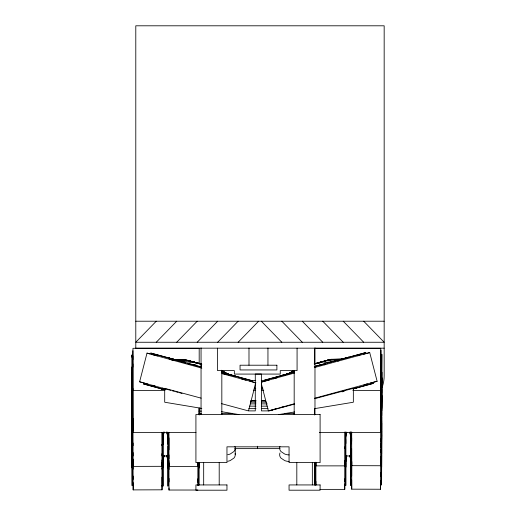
<?xml version="1.0" encoding="UTF-8"?>
<svg xmlns="http://www.w3.org/2000/svg" width="516" height="516" viewBox="0 0 516 516"><rect width="100%" height="100%" fill="white"/><g stroke="black" fill="none" stroke-linecap="round" stroke-linejoin="round"><path stroke-width="0.77" d="M132.064 430.712L132.09 412.981M167.99 462.407L167.971 486.227L167.939 432.311M167.958 446.024L167.945 462.723M167.958 435.465L167.945 444.315L167.945 432.93L167.958 435.975M167.984 463.632L167.977 467.818L167.971 462.394M168.99 469.554L168.964 460.595M168.958 432.311L168.958 458.969M197.834 462.955L197.828 466.529L168.964 466.522L168.958 454.906M198.892 468.141L198.879 485.175M314.883 462.568L314.876 485.175L314.857 462.684M315.876 462.594L315.869 465.877L344.733 465.871L344.733 461.878M344.765 485.382L344.759 489.374L319.907 489.381M345.752 436.007L345.752 443.663L345.746 439.484M350.712 434.427L350.719 443.676L350.764 435.723M351.686 448.585L351.699 462.013M351.706 475.991L351.725 461.704M351.699 437.916L351.693 465.671L380.556 465.742L380.589 460.827M351.731 461.42L351.725 489.168L380.582 489.245L380.608 485.898M380.556 484.156L380.576 472.83M380.531 460.653L380.544 449.326M380.537 452.564L380.563 439M380.563 476.068L380.589 462.504M381.621 435.581L381.627 443.747L381.692 430.925M381.627 428.686L381.588 461.556L381.634 412.845M381.653 415.89L381.827 395.591L381.763 408.414M381.679 439.393L381.685 420.83M381.84 398.745L381.827 410.652M381.872 400.332L381.795 372.088L381.737 384.91M132.064 399.268L132.251 372.81L132.36 377.564M132.857 359.646L132.87 350.732M133.192 485.55L133.167 489.897L162.03 489.819L162.05 485.479M133.167 462.052L133.141 466.393L161.998 466.316L162.024 462.723M168.964 466.522L168.971 462.949L168.996 490.026L197.854 490.032M168.996 490.026L168.996 487.93M345.759 459.943L345.752 462.078L345.733 432.073M350.745 455.551L350.751 467.18L350.796 459.221M350.712 432.047L350.661 461.059M350.719 455.847L350.706 485.517L350.822 459.363M351.693 441.354L351.706 431.886M380.55 441.432L380.582 426.558M380.576 464.935L380.589 460.949M380.576 428.016L380.647 398.081M380.647 398.791L380.685 383.601M381.634 450.062L381.614 485.059L381.717 422.978M381.692 434.711L381.659 467.251L381.717 454.428M381.666 436.349L381.821 389.277M381.75 453.97L381.756 417.038M132.096 382.285L132.07 415.593M132.122 405.782L132.083 459.098M350.796 435.859L350.68 462.013M380.685 385.362L380.724 370.778M380.724 373.474L380.769 360.49M380.653 445.05L380.66 443.444M380.647 447.424L380.653 443.154M381.711 392.857L381.84 354.279L381.582 432.344M381.737 416.354L381.866 377.783L381.892 382.504M345.765 458.827L345.649 467.412L345.514 455.609L345.494 458.002M380.763 363.928L380.827 350.087L380.847 354.428M351.693 465.671L351.719 462.323M351.725 489.168L351.751 485.827M380.795 357.382L380.814 354.279L380.834 354.827M132.141 408.962L132.283 396.314L132.341 397.913M162.856 435.02L162.798 439.445M162.908 435.04L162.804 443.663M162.927 459.311L162.804 467.586M168.222 462.497L168.1 468.064L168.003 462.484M199.099 462.517L198.976 468.089L198.879 462.51M351.086 435.717L350.951 443.857L350.777 432.227M351.119 459.221L350.977 467.361L350.809 455.731M381.582 459.595L381.614 455.841M381.582 454.422L381.595 452.913M345.726 458.885L345.643 463.091L345.552 459.55M351.035 436.052L350.951 439.535L350.815 432.002M351.073 458.866L350.977 463.039L350.848 455.499M132.154 380.718L132.251 377.132L132.354 382.001M132.18 404.215L132.283 400.635L132.354 403.428M132.36 442.393L132.277 444.528L132.07 425.332M132.354 438.045L132.277 440.206L132.096 423.326M162.875 460.104L162.772 463.684M132.109 462.207L132.109 439.651M133.173 485.15L133.16 485.704L133.134 482.602M168.158 463.02L168.106 463.742L168.061 462.317M199.028 463.046L198.983 463.768L198.937 462.342M132.354 462.962L132.302 463.703L132.199 458.84M132.367 467.186L132.309 468.025L132.161 453.564M162.863 437.497L164.146 432.04M162.708 461.775L164.172 455.538M345.546 437.678L346.829 432.215M345.398 461.955L346.855 455.718M162.727 437.574L164.004 432.247M162.753 461.078L164.03 455.751M345.501 436.994L346.61 432.427M345.533 460.498L346.636 455.925M346.036 434.511L346.61 432.176M345.494 460.343L346.636 455.673M162.888 435.904L163.856 432.008M162.727 460.182L163.882 455.512M147.989 384.117L139.617 381.795L147.015 353.118L150.169 353.963M248.564 410.684L255.762 382.788L249.75 381.163M345.398 434.575L346.004 432.305M345.43 458.079L346.036 455.802M200.543 367.134L201.446 365.076M156.264 321.216L135.792 342.256L384.168 342.256L363.696 321.216M156.264 342.256L176.73 321.216M176.73 342.256L197.196 321.216M197.196 342.256L217.668 321.216M217.668 342.256L238.134 321.216M238.134 342.256L258.606 321.216M290.315 373.332L294.468 370.862M288.637 373.887L289.998 373.1M291.366 372.313L294.094 370.74M288.031 373.945L294.32 370.391M287.148 374.313L293.997 370.475M193.319 365.141L197.409 363.193L201.808 364.399M281.272 375.861L282.052 375.583M317.856 362.851L318.598 362.664M317.217 363.212L316.889 363.29M285.335 374.745L286.019 374.5M322.442 361.606L323.022 361.458M323.616 361.439L323.332 361.471M324.016 361.264L319.604 362.4M327.608 360.213L327.279 360.291M342.817 359.001L331.117 359.291L329.221 359.871L330.82 359.891M373.042 382.401L377.119 381.253L369.72 352.583L366.347 353.531M272.313 409.846L272.822 409.685M372.662 382.491L373.178 382.33L370.256 383.111M317.837 362.858L320.165 362.2M317.23 363.206L316.127 363.522M321.623 361.955L327.628 360.207M327.937 360.22L327.421 360.342M282.807 375.358L289.405 373.455M286.683 374.3L293.12 372.449M341.263 359.465L344.604 358.439L335.032 360.923M345.623 358.265L348.661 357.324L328.692 362.632M353.486 388.529L355.756 387.858M264.405 381.305L265.295 381.047M315.521 363.496L316.185 363.303L314.238 363.819M320.991 362.013L322.461 361.6M323.558 361.406L324.441 361.161M327.402 360.271L324.422 361.161M323.416 361.497L322.532 361.748M329.414 359.768L327.325 360.413L329.047 359.871M341.973 359.317L344.14 358.697M315.024 363.638L315.54 363.49M319.623 362.516L320.958 362.142M319.985 362.464L326.692 360.594M327.583 360.323L326.486 360.626M290.127 373.249L293.507 372.3M314.444 363.799L315.044 363.632M317.263 363.174L319.14 362.677M319.881 362.445L321.12 362.103M261.528 382.072L269.597 379.853M273.48 409.504L276.744 408.601M353.737 388.748L356.691 387.916L353.37 388.806M320.359 362.187L321.01 362.006M325.299 360.858L325.957 360.678M326.467 360.555L328.37 360.033M327.331 360.349L327.963 360.174M319.32 362.651L314.695 363.877L315.36 363.703M325.009 361L325.661 360.819M325.854 360.807L326.505 360.62M290.069 373.184L281.381 375.583L286.735 374.152M340.812 359.413L366.025 352.499L341.134 359.355M265.746 380.905L277.021 377.815M283.794 406.666L268.372 410.923L261.373 383.794M314.283 363.799L331.117 359.291M319.714 362.361L320.81 362.026M325.209 360.981L326.305 360.645M314.263 364.038L314.928 363.857M320.668 362.264L321.333 362.084M294.546 371.959L264.14 380.292L290.295 373.184M314.263 366.541L325.119 363.593M314.483 366.508L348.797 357.149L343.43 358.639M273.351 378.815L294.526 373.023M314.302 367.624L325.377 364.606M280.749 407.492L294.185 403.815M314.637 398.223L331.975 393.495M352.996 388.987L373.442 383.349L353.144 388.832M316.443 363.258L318.888 362.587M319.733 362.355L318.578 362.671M324.674 361.032L323.113 361.452M326.912 360.478L325.538 360.839M320.062 362.425L320.688 362.258M321.745 361.935L323.313 361.51M337.993 361.174L359.929 355.214M324.577 364.818L338.186 361.116M331.304 393.682L367.327 383.891M287.844 405.66L289.347 405.253M341.966 391.87L344.198 391.263M321.397 361.864L321.945 361.716M328.35 360.033L329.311 359.775M315.947 363.541L316.908 363.283M324.622 361.142L323.661 361.4M357.827 355.788L366.566 353.421M364.096 384.775L377.119 381.253M271.519 410.078L272.996 409.685M294.7 404.06L269.236 410.891L261.425 410.891L261.425 374.029L255.285 374.029L255.285 410.891L248.415 410.891L221.287 403.577M314.76 398.675L353.344 388.329L353.344 402.235L314.463 408.666M321.926 361.722L322.629 361.535M325.119 360.948L325.551 360.832M363.703 354.202L369.72 352.583M261.599 382.079L264.121 381.408M269.629 410.588L270.894 410.246M286.67 374.429L289.283 373.752M283.536 375.313L285.761 374.732M187.185 363.2L193.423 362.084L196.854 362.987M278.756 414.574L294.63 411.949M189.495 361.361L191.055 361.239L185.618 359.833L173.918 359.542M181.303 361.697L190.043 361.135L197.409 363.193M333.123 359.388L342.695 359.22M330.356 359.465L342.85 359.278M177.091 360.51L187.514 360.413L185.618 359.833M135.792 321.216L384.168 321.216M135.792 348.171L384.168 348.171M249.351 380.453L255.736 380.453M261.315 380.453L265.308 380.453M253.324 382.524L255.73 382.524M254.169 388.174L255.762 388.174M261.348 388.174L262.941 388.174M253.324 390.161L255.73 390.161M261.341 390.161L263.747 390.161M132.967 390.386L164.881 390.386M352.847 390.386L380.769 390.386M251.169 400.571L255.981 400.571M261.599 400.571L265.611 400.571M250.363 400.964L255.981 400.964M261.599 400.964L265.611 400.964M250.363 402.106L255.981 402.106M261.599 402.106L266.417 402.106M250.363 403.893L255.981 403.893M261.599 403.893L267.217 403.893M249.563 406.137L255.981 406.137M261.599 406.137L267.217 406.137M201.401 408.633L198.995 408.633L198.995 414.561M248.757 408.633L255.981 408.633M261.599 408.633L268.023 408.633M198.995 411.123L201.401 411.123M198.995 413.374L201.401 413.374M221.467 413.374L232.703 413.374M284.877 413.374L294.507 413.374M195.996 432.466L132.967 432.466L132.967 348.306L199.189 348.306L199.189 363.425M319.34 432.466L380.769 432.466L380.769 348.306L314.554 348.306L314.554 363.264M234.793 448.63L280.104 448.63M162.521 455.97L168.1 455.97M345.694 455.97L351.28 455.97M328.505 359.949L338.464 360.091M173.886 359.82L180.129 359.91M173.241 359.749L186.005 359.968M325.673 360.697L335.052 361.426M201.82 408.408L164.701 402.235L164.701 388.329L201.13 398.146M221.564 411.684L238.94 414.574M322.074 361.671L328.002 362.967M191.597 361.484C192.81 361.787 188.205 360.523 189.449 360.832M193.706 362.148L193.171 361.987M197.106 363.051L199.847 363.832M230.065 374.971L231.4 375.28L230.716 375.042M233.941 376.048L235.457 376.403L234.683 376.125M194.397 362.155L193.881 362.058L198.15 363.212M188.611 360.697L189.843 361.026M193.055 361.935L193.442 362.058M176.124 359.936L168.068 357.865L171.112 358.807M176.079 359.968L172.131 358.981L174.808 359.813M226.801 374.126L229.414 374.803M230.233 375.087L233.2 375.854M187.424 360.316L187.856 360.432M191.178 361.374L191.61 361.49M193.19 361.877L193.623 361.993M198.138 363.206L201.588 364.154M201.363 364.057L200.543 363.845L201.214 364.038M192.642 361.826L193.074 361.935M199.827 363.825L201.395 364.244M222.538 372.991L227.775 374.429M228.388 374.597L229.614 374.919M255.762 382.788L243.875 379.576M139.617 381.795L142.764 382.64M187.837 360.426L188.385 360.574M189.849 360.936L190.391 361.084M190.656 361.232L198.95 363.419L198.286 363.219M194.79 362.258L195.338 362.406M192.661 361.826L190.43 361.187M173.299 359.181L167.952 357.743L171.628 358.775M230.001 374.693L235.354 376.125L231.671 375.1M222.415 372.997L223.86 373.384M155.967 355.537L157.438 355.937M164.733 389.715L160.037 388.458L162.998 389.29M176.053 359.897L150.711 353.041L201.44 366.928M221.403 372.358L252.588 380.827L226.666 373.726M224.034 374.19L245.971 380.15M165.081 389.78L143.293 383.891L165.017 389.844M188.366 360.574L190.062 361.071M189.824 361.019L197.351 363.129M197.002 362.896L197.628 363.07M197.841 363.129L200.292 363.799M226.956 373.778L229.942 374.59M221.332 372.365L224.299 373.171M173.357 359.278L185.315 362.548M169.861 359.42L201.82 368.14M221.809 373.584L224.234 374.248M162.463 388.097L170.622 390.328M172.105 390.728L174.331 391.341M175.846 391.754L178.162 392.386M179.71 392.805L182.025 393.437M195.925 362.567L197.022 362.903M241.14 378.744L242.636 379.15M173.092 360.297L147.015 353.118M151.994 385.226L164.746 388.716M144.396 383.136L155.039 386.052M196.57 362.742L198.299 363.225M189.611 360.91L190.269 361.09M190.778 361.219L191.43 361.4M191.623 361.419L193.952 362.071M196.377 362.729L195.138 362.387M188.766 360.716L189.424 360.897M190.23 361.161L190.881 361.342M191.075 361.361L193.178 361.948M194.771 362.445L197.996 363.316L197.331 363.122M192.881 364.896L200.505 366.999M151.343 354.324L155.645 355.511M188.785 360.723L187.689 360.413M190.249 361.168L189.146 360.865M200.589 364.057L201.188 364.225M187.263 363.335L191.475 364.502M187.308 363.38L189.482 363.986M195.158 362.387L192.72 361.8M200.608 364.064L199.499 363.748M193.687 362.148L194.203 362.29M178.278 360.852L171.867 359.033M181.651 361.8L185.857 362.974L175.472 360.007M187.314 360.31L190.043 361.135M227.324 373.997L233.929 375.9M228.059 374.255L230.052 374.842M143.558 382.872L144.074 383.033M164.262 389.238L164.946 389.483M221.364 370.249L229.588 374.855M222.415 370.933L229.401 374.887M221.957 370.888L228.775 374.822M221.293 371.301L225.24 373.752M317.94 362.793L321.507 365.096M343.23 321.216L363.696 342.256M322.758 321.216L343.23 342.256M302.292 321.216L322.758 342.256M281.826 321.216L302.292 342.256M261.354 321.216L281.826 342.256M167.642 432.169L168.055 433.685M350.39 432.221L351.183 435.246M350.416 455.725L351.209 458.75M350.448 457.202L351.222 460.317M166.9 432.047L168.035 436.71M166.926 455.544L167.874 459.433M166.907 432.311L168.01 436.884M167.12 456.576L168.035 460.382M349.874 432.363L351.151 437.691M349.906 455.867L351.177 461.194M349.732 432.169L351.202 438.407M349.764 455.673L351.228 461.91M166.687 432.086L167.964 437.542M166.713 455.589L167.99 461.046M381.421 443.876L381.305 439.806M314.721 462.394L314.773 463.116M380.55 461.001L380.563 461.556M380.556 465.742L380.544 456.834M380.576 484.505L380.595 485.053M380.582 489.245L380.569 480.332M351.731 485.517L351.712 479.983M345.52 436.046L345.623 443.915L345.488 432.105M314.67 463.407L314.773 467.438L314.863 462.33M161.972 459.924L161.992 462.665M162.024 486.169L161.966 477.184M381.582 379.318L381.614 391.141M381.588 399.739L381.608 408.317M161.998 466.316L161.94 453.68M162.03 489.819L161.934 467.857M133.109 459.098L133.128 462.201M133.141 466.393L133.076 452.551M133.167 489.897L133.102 476.055M131.877 357.253L131.857 354.924L131.877 389.922M381.634 405.137L381.64 414.645M162.914 432.582L163.017 462.659L163.011 435.381M161.901 444.353L161.94 455.912M133.038 443.005L133.083 455.989M133.07 466.509L133.109 479.487M131.922 366.966L132.09 436.994M131.961 385.562L131.896 372.739L131.941 419.611M131.986 409.059L131.928 396.236L131.922 411.304M132.006 431.57L132.064 444.392L132.077 436.226M132.051 452.551L131.98 431.118M132.031 455.073L132.096 467.896L132.109 459.73M381.634 388.825L381.634 406.737M381.666 412.329L381.659 430.241M344.733 465.871L344.714 446.953M344.759 489.374L344.746 478.854M344.727 460.511L344.727 462.078M344.752 484.014L344.759 485.575M315.869 465.877L315.863 462.304M315.895 485.175L315.876 462.22M198.879 485.246L198.873 462.426M197.828 466.529L197.821 462.536M197.854 484.098L197.854 485.246M163.043 458.885L163.05 486.162L162.914 456.086L163.004 467.831L163.011 459.343M162.888 432.582L162.927 444.353L162.985 435.078M161.863 432.589L161.901 445.624M161.914 462.368L161.934 469.121M132.889 388.464L132.999 431.112M132.96 418.399L133.044 445.695M133.051 461.749L133.07 469.199M132.025 399.442L132.09 427.209M132.064 435.362L132.135 485.704L132.006 447.133M132.006 454.615L131.883 378.428L131.864 390.657M345.759 455.57L345.765 459.388M345.765 455.931L345.785 485.575L345.791 459.014M345.772 462.981L345.778 467.167L345.759 435.51M344.707 432.073L344.714 448.539M344.74 461.459L344.746 481.37M315.889 481.376L315.889 485.066M198.879 463.258L198.879 466.077M197.847 478.816L197.847 485.324M168.99 478.409L168.99 481.963M132.844 355.827L132.864 367.147M132.851 363.915L132.896 389.922M132.031 407.208L132.044 416.541M132.051 421.017L132.077 440.038M132.083 444.521L132.096 452.835M314.979 347.874L314.979 414.529M314.554 408.646L314.554 414.999M312.341 462.607L312.341 484.937M297.074 348.171L297.074 370.611L280.259 370.611L280.259 374.081L234.348 374.081L234.348 370.611L217.526 370.611L217.526 348.171M296.816 462.607L296.816 484.937M294.178 370.365L294.178 414.529M267.952 347.997L267.952 365.212M257.445 446.224L257.445 448.63M248.989 347.997L248.989 365.212M235.257 448.172L235.257 454.731M221.828 370.365L221.828 414.529M219.203 462.607L219.203 484.937M203.678 462.607L203.678 484.937M201.053 347.874L201.053 414.529M199.189 407.853L199.189 414.999M197.847 462.426L197.847 482.479M168.958 437.878L168.958 449.836M135.792 348.635L135.792 25.8L384.168 25.8L384.168 375.738A34.295 34.295 0 0 1 381.685 388.548M234.909 446.424A10.617 6.908 0 0 1 233.896 451.552L230.188 454.028A9.92 6.456 0 0 1 227.743 454.706M227.743 461.265A9.92 6.456 0 0 0 230.188 460.588L233.896 458.111A10.617 6.908 0 0 0 235.103 453.558M289.108 461.485A9.92 6.456 0 0 1 284.703 460.588L280.994 458.111A10.617 6.908 0 0 1 279.982 452.983M279.982 446.424A10.617 6.908 0 0 0 280.994 451.552L284.703 454.028A9.92 6.456 0 0 0 289.108 454.918M276.892 365.212L240.05 365.212L240.05 369.946L276.892 369.946L276.892 365.212M320.101 414.529L195.919 414.529L195.919 462.607L226.963 462.607L226.963 446.83L289.057 446.83L289.057 462.607L320.101 462.607L320.101 414.529M226.963 484.937L195.919 484.937L195.919 490.2L226.963 490.2L226.963 484.937M320.101 484.937L289.057 484.937L289.057 490.2L320.101 490.2L320.101 484.937"/></g></svg>
